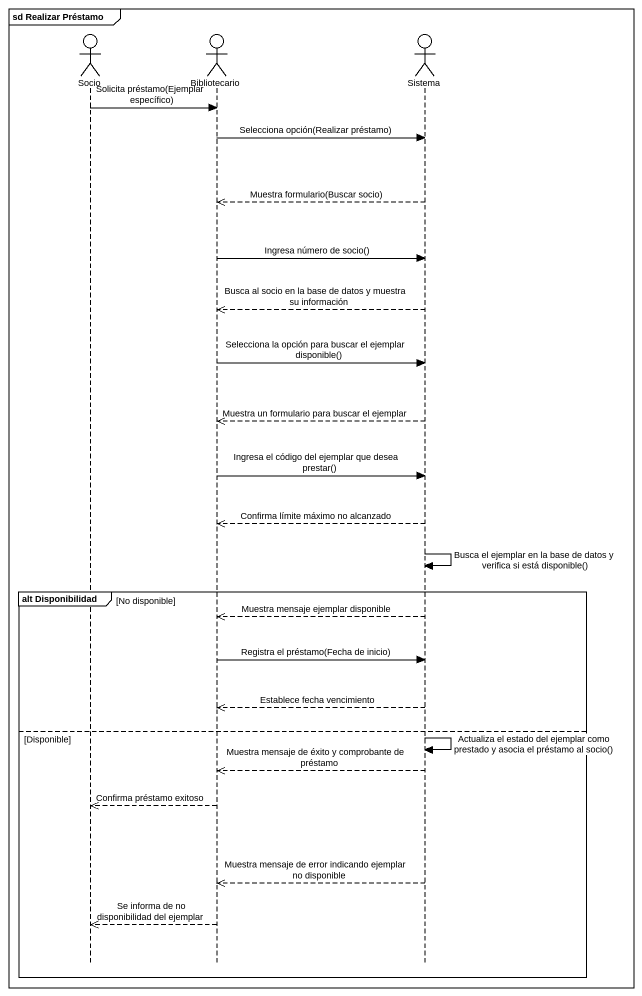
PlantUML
@startuml
mainframe sd Realizar Préstamo
hide footbox
actor Socio
actor Bibliotecario
actor Sistema

Socio -> Bibliotecario : Solicita préstamo(Ejemplar específico)
Bibliotecario -> Sistema : Selecciona opción(Realizar préstamo)
Sistema -->> Bibliotecario : Muestra formulario(Buscar socio)
Bibliotecario -> Sistema : Ingresa número de socio()
Sistema -->> Bibliotecario : Busca al socio en la base de datos y muestra su información
Bibliotecario -> Sistema : Selecciona la opción para buscar el ejemplar disponible()
Sistema -->> Bibliotecario : Muestra un formulario para buscar el ejemplar
Bibliotecario -> Sistema : Ingresa el código del ejemplar que desea prestar()
Sistema -->> Bibliotecario : Confirma límite máximo no alcanzado
Sistema -> Sistema : Busca el ejemplar en la base de datos y verifica si está disponible()
group alt Disponibilidad [No disponible]
  Sistema -->> Bibliotecario : Muestra mensaje ejemplar disponible
  Bibliotecario -> Sistema : Registra el préstamo(Fecha de inicio)
  Sistema -->> Bibliotecario : Establece fecha vencimiento
else Disponible
  Sistema -> Sistema : Actualiza el estado del ejemplar como prestado y asocia el préstamo al socio()
  Sistema -->> Bibliotecario : Muestra mensaje de éxito y comprobante de préstamo
  Bibliotecario -->> Socio : Confirma préstamo exitoso
  Sistema -->> Bibliotecario : Muestra mensaje de error indicando ejemplar no disponible
  Bibliotecario -->> Socio : Se informa de no disponibilidad del ejemplar
end
@enduml
